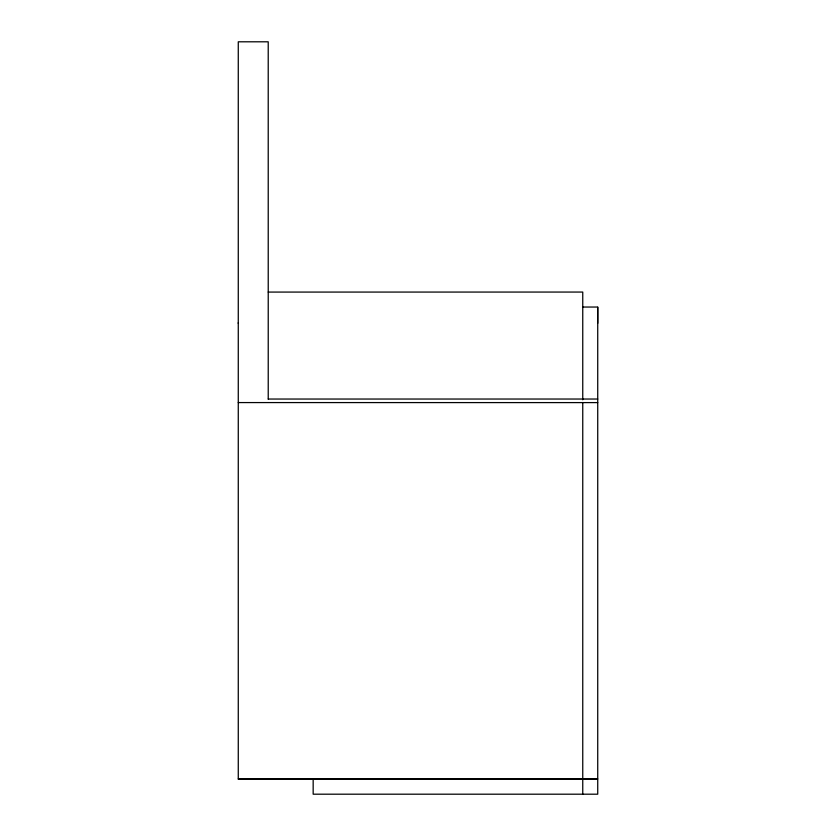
<?xml version="1.0" encoding="UTF-8"?>
<svg xmlns="http://www.w3.org/2000/svg" width="836" height="836" viewBox="0 0 836 836"><rect width="100%" height="100%" fill="white"/><g stroke="black" fill="none" stroke-linecap="round" stroke-linejoin="round"><path stroke-width="1.25" d="M597.73 323.323L597.73 307.261M268.231 292.077L582.755 292.057L582.755 399.775M582.755 307.042L597.73 307.042L597.73 794.2L313.166 794.19L313.166 779.215L238.27 778.922L597.73 778.933L268.231 779.204M268.231 399.044L597.73 399.033M238.27 402.576L597.73 402.607M238.27 322.79L238.27 323.333M582.755 402.576L582.755 794.19M268.231 399.169L268.22 41.8L238.27 41.8L238.27 779.225"/></g></svg>
